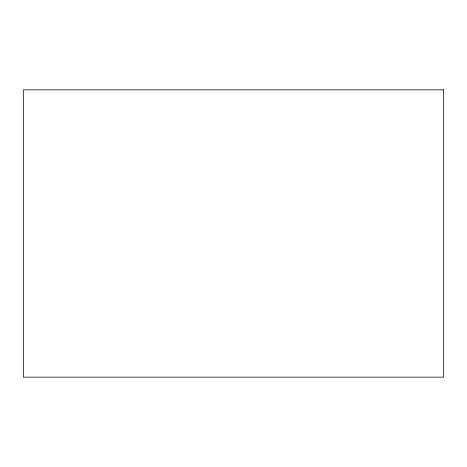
<?xml version="1.0" encoding="UTF-8"?>
<svg xmlns="http://www.w3.org/2000/svg" width="467" height="467" viewBox="0 0 467 467"><rect width="100%" height="100%" fill="white"/><g stroke="black" fill="none" stroke-linecap="round" stroke-linejoin="round"><path stroke-width="0.7" d="M443.65 89.851L23.35 89.851L23.35 377.149L443.65 377.149L443.65 89.851"/></g></svg>
